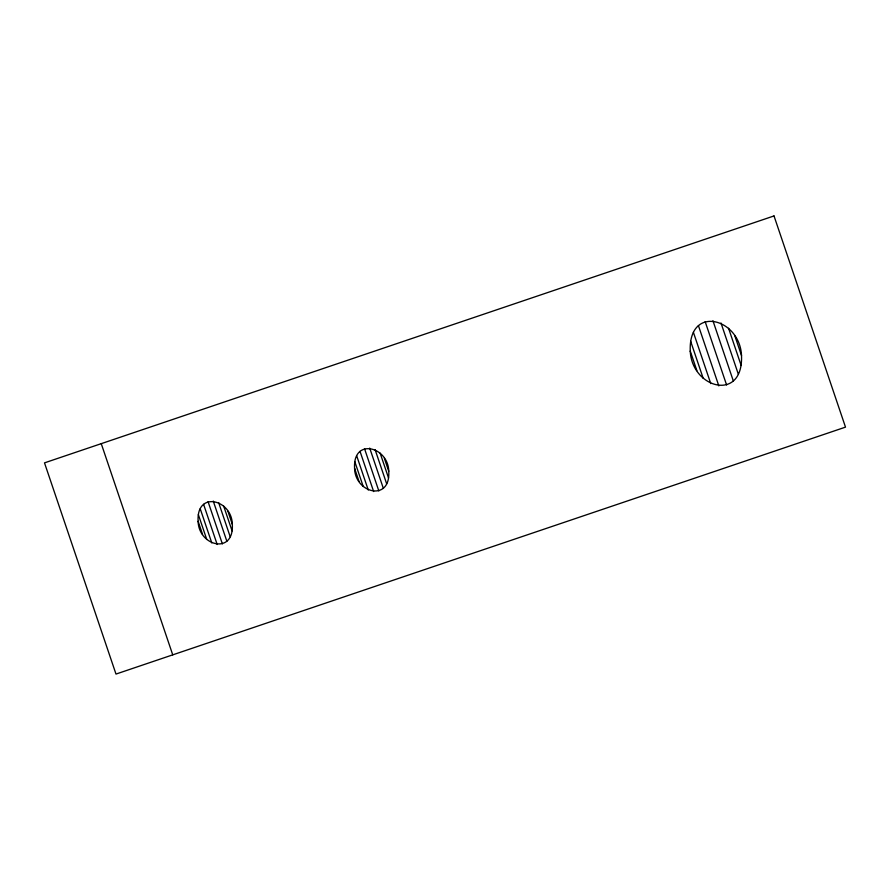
<?xml version="1.0" encoding="UTF-8"?>
<svg xmlns="http://www.w3.org/2000/svg" width="890" height="890" viewBox="0 0 890 890"><rect width="100%" height="100%" fill="white"/><g stroke="black" fill="none" stroke-linecap="round" stroke-linejoin="round"><path stroke-width="1.33" d="M198.125 521.284C196.223 490.368 231.867 499.468 232.312 524.266C234.215 555.193 198.57 546.093 198.125 521.284L202.542 534.345M354.587 468.329C352.674 437.413 388.329 446.502 388.763 471.311C390.677 502.227 355.021 493.138 354.587 468.329L359.004 481.379M690.251 351.072C688.359 304.235 739.89 318.164 741.515 355.544C743.406 402.391 691.875 388.463 690.251 351.072L696.881 370.652M734.884 335.964L741.515 355.544M728.565 328.265L741.17 365.501M721 323.014L738.355 374.267M712.935 320.723L733.338 380.987M705.158 321.635L726.607 384.992M698.428 325.64L718.831 385.893M693.41 332.348L710.765 383.612M690.596 341.115L703.2 378.361M384.347 458.261L388.763 471.311M380.13 453.121L388.541 477.952M375.091 449.617L386.661 483.793M369.717 448.093L383.312 488.265M364.533 448.694L378.829 490.935M360.038 451.364L373.644 491.547M356.701 455.847L368.26 490.023M354.821 461.688L363.22 486.519M227.896 511.216L232.312 524.266M223.679 506.076L232.079 530.907M218.629 502.572L230.198 536.748M213.255 501.059L226.85 541.231M208.071 501.66L222.367 543.901M203.588 504.33L217.182 544.502M200.239 508.802L211.809 542.978M198.359 514.643L206.758 539.474M101.249 443.654L172.738 654.851M774.011 215.936L44.5 462.867L115.989 674.064L845.5 427.133L774.011 215.936"/></g></svg>
